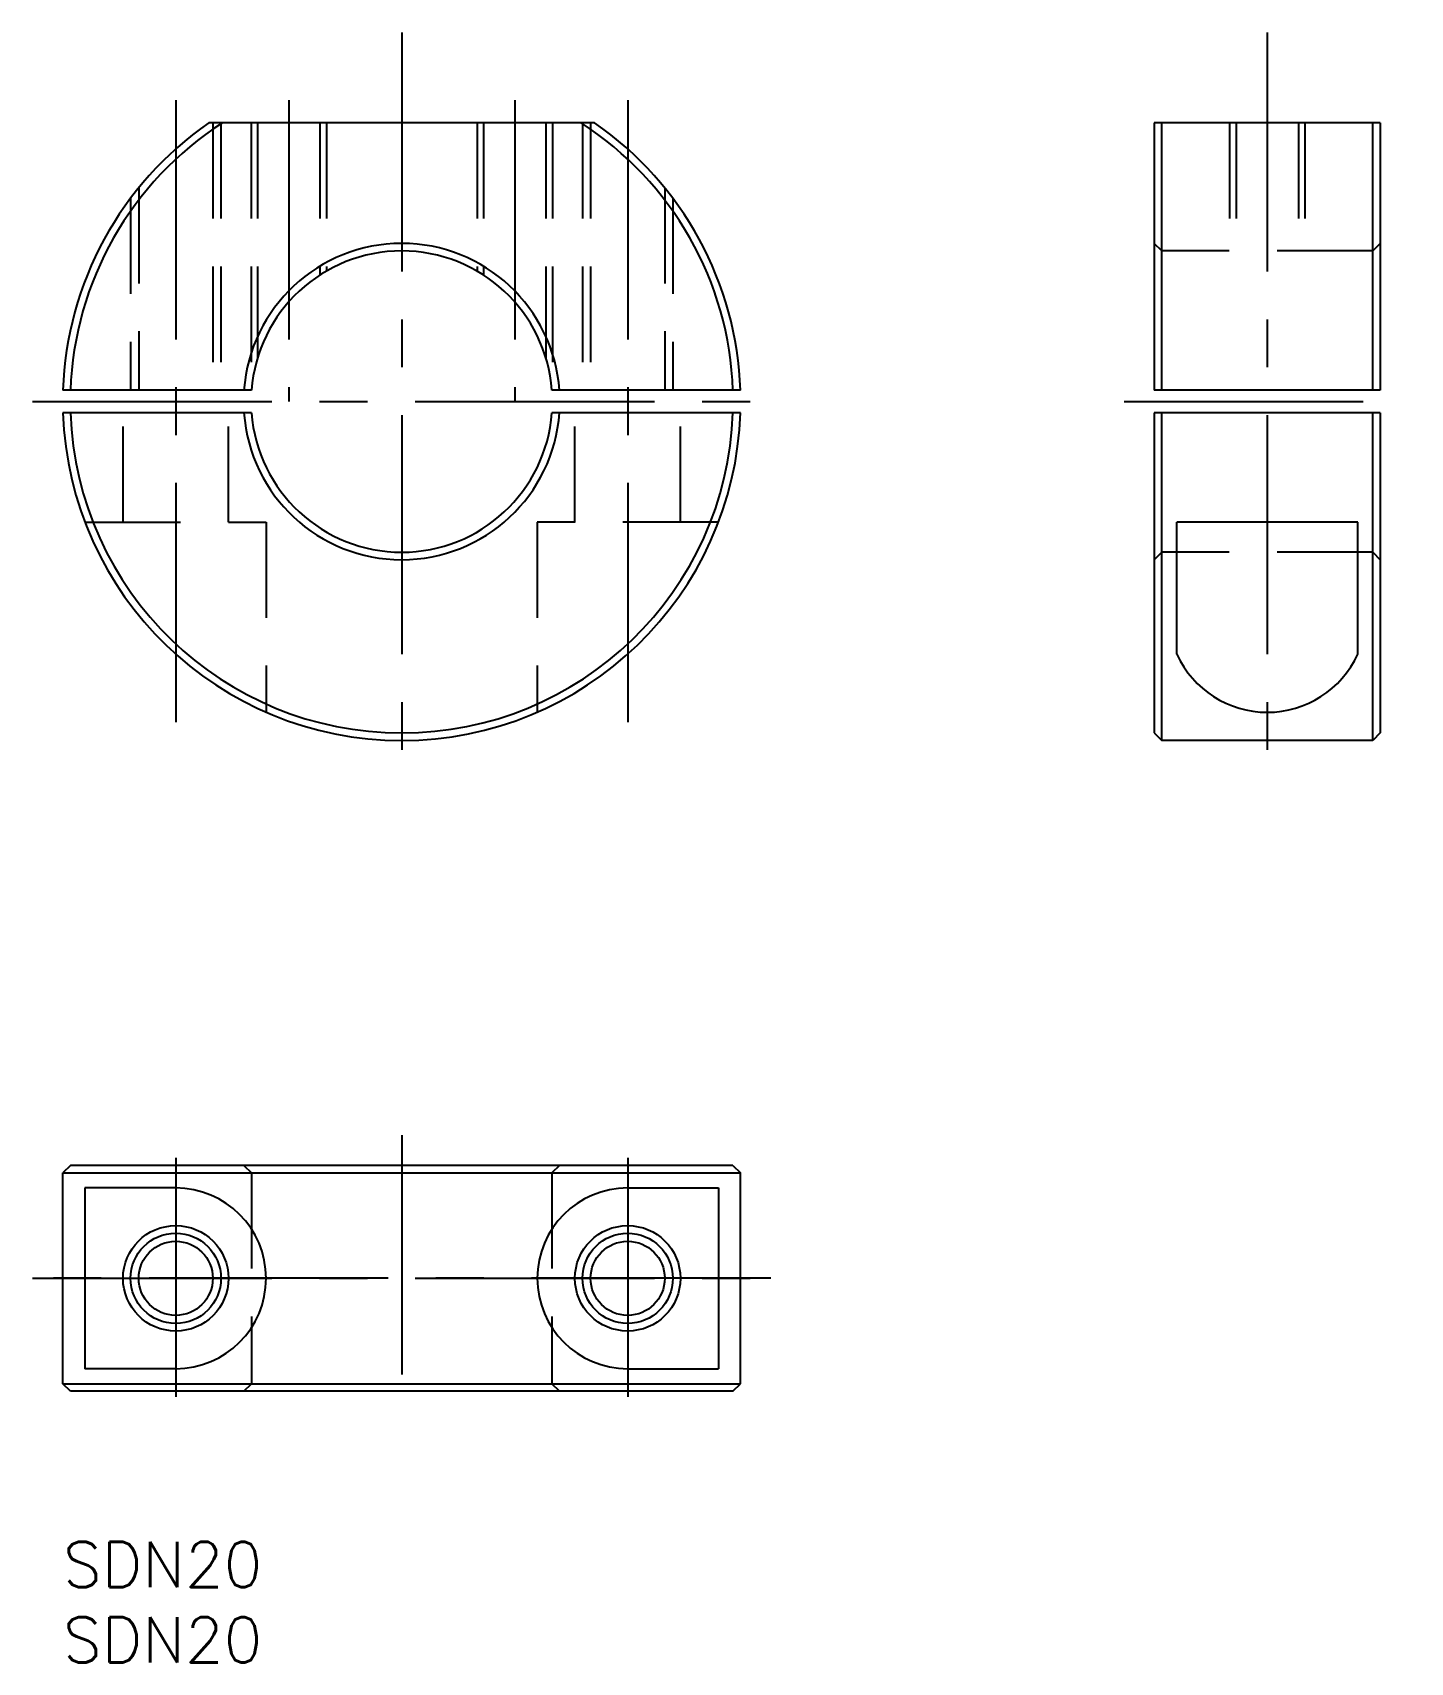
# Model space of a CAD drawing. Extents: x -2 to 89, y -8 to 100.
import ezdxf

# ---------------------------------------------------------------- set-up
doc = ezdxf.new("R2010")
doc.units = 0
doc.header["$LTSCALE"] = 0.5
doc.linetypes.add('CENTER', pattern=[50.8, 31.75, -6.35, 6.35, -6.35])
doc.linetypes.add('DASHED', pattern=[19.05, 12.7, -6.35])
for name, color, linetype in [('MSM_CENTER', 1, 'CENTER'), ('MSM_CONTINUOUS', 7, 'CONTINUOUS'), ('MSM_DASHED', 4, 'DASHED'), ('MSM_NARROW', 5, 'CONTINUOUS')]:
    doc.layers.add(name, color=color, linetype=linetype)
doc.styles.get("Standard").update_dxf_attribs({"font": 'txt.shx', "height": 3, "bigfont": 'bigfont.shx'})

# ---------------------------------------------------------------- blocks, each defined once
blk = doc.blocks.new('*U1')
at = {"layer": 'MSM_CONTINUOUS'}
blk.add_text('SDN20', height=3, dxfattribs=at).set_placement((0, -3))
blk = doc.blocks.new('*U2')
at = {"layer": 'MSM_CONTINUOUS'}
blk.add_text('SDN20', height=3, dxfattribs=at).set_placement((0, -8))

msp = doc.modelspace()

# ---------------------------------------------------------------- linework, layer by layer
at = {"layer": 'MSM_CENTER'}
for p, q in [((22.49, 100.21), (22.49, 51.21)), ((79.95, 100.21), (79.95, 51.21)), ((7.49, 95.71), (7.49, 53.71)), ((14.99, 95.71), (14.99, 75.71)), ((29.99, 95.71), (29.99, 75.71)), ((37.49, 95.71), (37.49, 53.71)), ((-2.01, 75.71), (46.99, 75.71)), ((70.45, 75.71), (89.45, 75.71)), ((22.49, 27), (22.49, 8)), ((7.49, 25.5), (7.49, 9.5)), ((37.49, 25.5), (37.49, 9.5)), ((46.99, 17.5), (-2.01, 17.5)), ((-2.01, 17.5), (46.99, 17.5))]:
    msp.add_line(p, q, dxfattribs=at)
at = {"layer": 'MSM_CONTINUOUS'}
for p, q in [((35.29, 94.21), (9.68, 94.21)), ((72.45, 94.21), (72.45, 76.46)), ((87.45, 94.21), (72.45, 94.21)), ((72.95, 76.46), (72.95, 94.21)), ((86.95, 76.46), (86.95, 94.21)), ((87.45, 94.21), (87.45, 76.46)), ((12.52, 76.46), (0, 76.46)), ((44.97, 76.46), (32.46, 76.46)), ((87.45, 76.46), (72.45, 76.46)), ((12.52, 74.96), (0, 74.96)), ((44.97, 74.96), (32.46, 74.96)), ((72.45, 74.96), (72.45, 53.71)), ((87.45, 74.96), (72.45, 74.96)), ((72.95, 53.21), (72.95, 74.96)), ((86.95, 53.21), (86.95, 74.96)), ((87.45, 74.96), (87.45, 53.71)), ((85.95, 67.71), (73.95, 67.71)), ((73.95, 58.94), (73.95, 67.71)), ((85.95, 58.94), (85.95, 67.71)), ((72.45, 53.71), (72.95, 53.21)), ((86.95, 53.21), (72.95, 53.21)), ((87.45, 53.71), (86.95, 53.21)), ((0.5, 25), (0, 24.5)), ((44.47, 25), (0.5, 25)), ((44.47, 25), (44.97, 24.5)), ((0, 24.5), (44.97, 24.5)), ((0, 10.5), (0, 24.5)), ((44.97, 10.5), (44.97, 24.5)), ((7.49, 23.5), (1.46, 23.5)), ((1.46, 23.5), (1.46, 11.5)), ((37.49, 23.5), (43.52, 23.5)), ((43.52, 23.5), (43.52, 11.5)), ((7.49, 11.5), (1.46, 11.5)), ((37.49, 11.5), (43.52, 11.5)), ((0, 10.5), (44.97, 10.5)), ((0.5, 10), (0, 10.5)), ((44.47, 10), (0.5, 10)), ((44.47, 10), (44.97, 10.5))]:
    msp.add_line(p, q, dxfattribs=at)
for centre, radius in [((7.49, 17.5), 3.5), ((37.49, 17.5), 3.5), ((7.49, 17.5), 2.46), ((37.49, 17.5), 2.46)]:
    msp.add_circle(centre, radius, dxfattribs=at)
for centre, radius, start, end in [((22.49, 75.71), 22.5, 124.6921, 178.0898), ((22.49, 75.71), 22, 122.7638, 178.0464), ((22.49, 75.71), 22, 1.9536, 57.2362), ((22.49, 75.71), 22.5, 1.9102, 55.3079), ((22.49, 75.71), 10.5, 4.096, 175.904), ((22.49, 75.71), 10, 4.3012, 175.6988), ((22.49, 75.71), 22.5, 181.9102, 358.0898), ((22.49, 75.71), 22, 181.9536, 358.0464), ((22.49, 75.71), 10.5, 184.096, 355.904), ((22.49, 75.71), 10, 184.3012, 355.6988), ((79.95, 61.68), 6.6, 204.6115, 335.3885), ((7.49, 17.5), 6, 270, 90), ((37.49, 17.5), 6, 90, 270)]:
    msp.add_arc(centre, radius, start, end, dxfattribs=at)
at = {"layer": 'MSM_DASHED'}
for p, q in [((9.95, 94.21), (9.95, 76.46)), ((10.49, 94.21), (10.49, 76.46)), ((12.49, 94.21), (12.49, 76.46)), ((12.92, 94.21), (12.92, 78.62)), ((17.05, 94.21), (17.05, 84.1)), ((17.49, 94.21), (17.49, 84.37)), ((27.49, 94.21), (27.49, 84.37)), ((27.92, 94.21), (27.92, 84.1)), ((32.05, 94.21), (32.05, 78.62)), ((32.49, 94.21), (32.49, 76.46)), ((34.49, 94.21), (34.49, 76.46)), ((35.03, 94.21), (35.03, 76.46)), ((77.45, 94.21), (77.45, 85.71)), ((77.88, 94.21), (77.88, 85.71)), ((82.02, 94.21), (82.02, 85.71)), ((82.45, 94.21), (82.45, 85.71)), ((5.03, 89.9), (5.03, 76.46)), ((39.95, 89.9), (39.95, 76.46)), ((4.49, 89.21), (4.49, 76.46)), ((40.49, 89.21), (40.49, 76.46)), ((72.95, 85.71), (72.45, 86.21)), ((86.95, 85.71), (72.95, 85.71)), ((86.95, 85.71), (87.45, 86.21)), ((3.99, 67.71), (3.99, 74.96)), ((10.99, 67.71), (10.99, 74.96)), ((33.99, 67.71), (33.99, 74.96)), ((40.99, 67.71), (40.99, 74.96)), ((1.46, 67.71), (13.49, 67.71)), ((13.49, 67.71), (13.49, 55.08)), ((43.52, 67.71), (31.49, 67.71)), ((31.49, 67.71), (31.49, 55.08)), ((72.95, 65.71), (72.45, 65.21)), ((86.95, 65.71), (72.95, 65.71)), ((86.95, 65.71), (87.45, 65.21)), ((12.01, 25), (12.52, 24.5)), ((32.96, 25), (32.46, 24.5)), ((12.52, 24.5), (12.52, 10.5)), ((32.46, 24.5), (32.46, 10.5)), ((12.01, 10), (12.52, 10.5)), ((32.96, 10), (32.46, 10.5))]:
    msp.add_line(p, q, dxfattribs=at)
at = {"layer": 'MSM_NARROW'}
for centre in [(7.49, 17.5), (37.49, 17.5)]:
    msp.add_circle(centre, 3, dxfattribs=at)

# ---------------------------------------------------------------- block references
at = {"layer": 'MSM_CONTINUOUS'}
for name in ['*U1', '*U2']:
    msp.add_blockref(name, (0, 0), dxfattribs=at)

doc.saveas('drawing.dxf')
